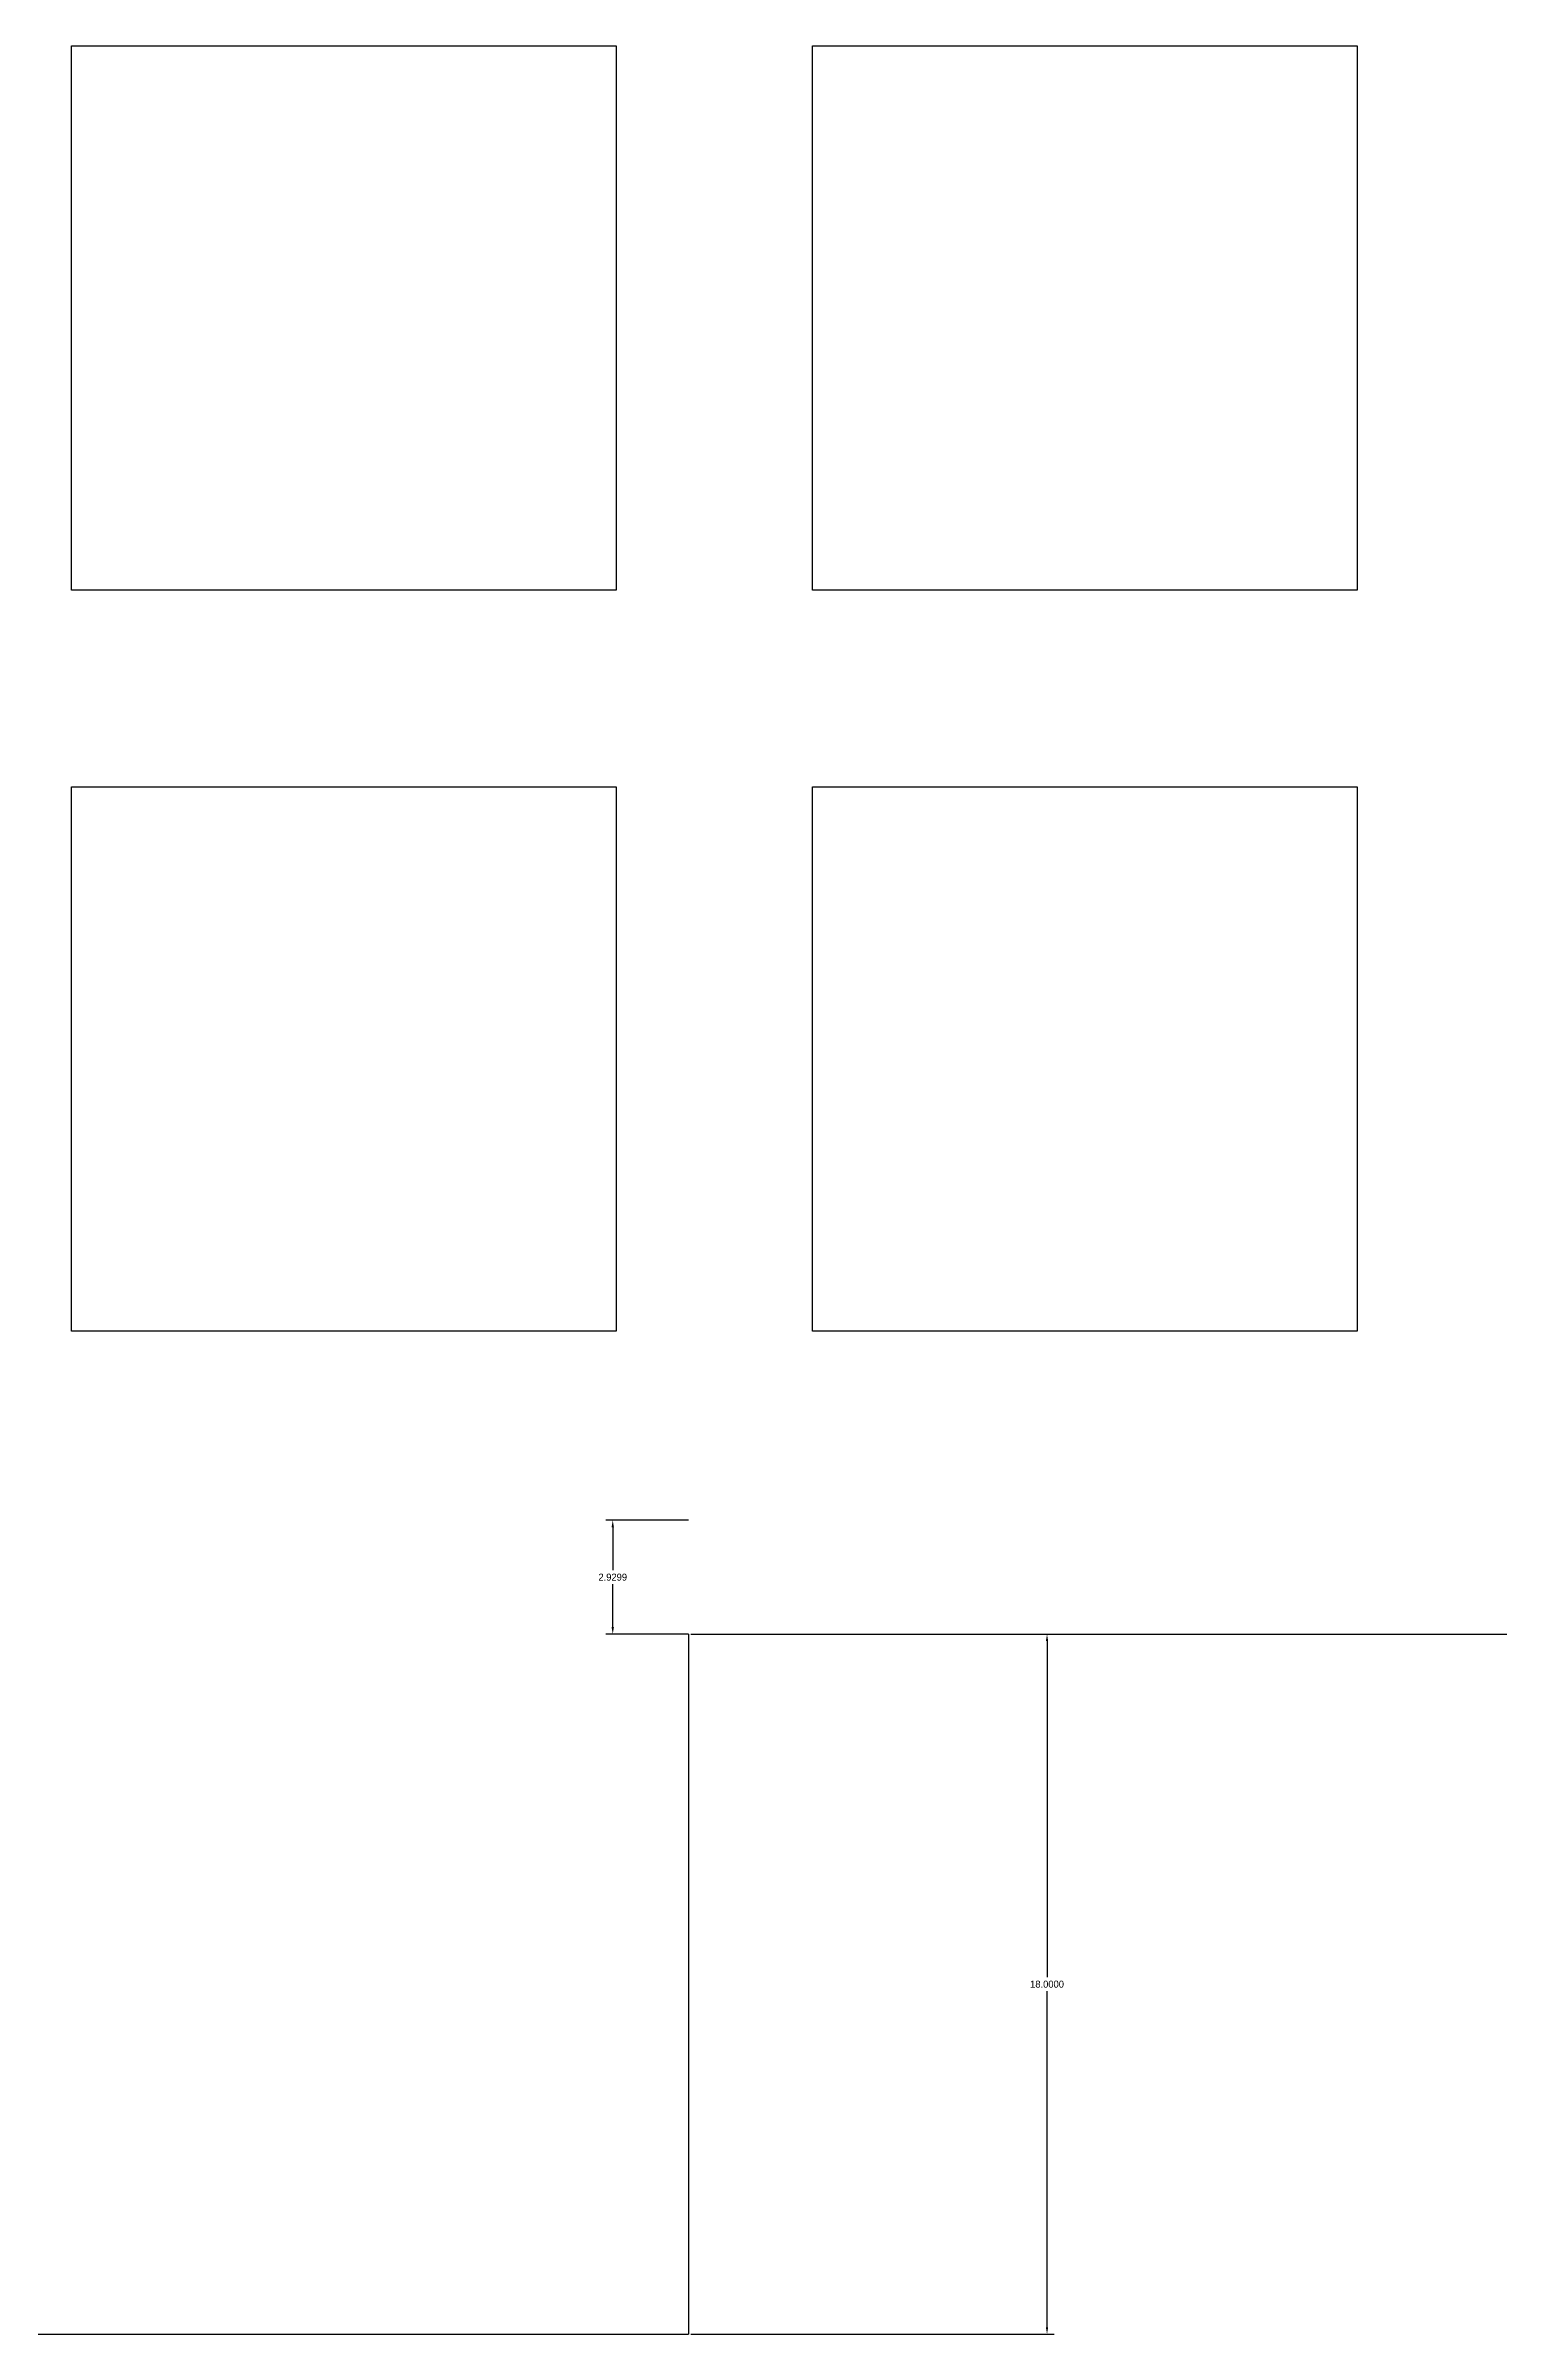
# Model space of a CAD drawing. Extents: x -16 to 223, y 168 to 377.
# Drawn here: x 12.9 to 50.2, y 245.5 to 304.3 of the extents above; entities that cross this region are included whole.
import ezdxf

# ---------------------------------------------------------------- set-up
doc = ezdxf.new("R2010")
doc.units = 0
doc.header["$MEASUREMENT"] = 0
doc.dimstyles.get("Standard").update_dxf_attribs({"dimtxt": 0.18, "dimasz": 0.18, "dimexe": 0.18, "dimexo": 0.0625, "dimgap": 0.09, "dimtad": 0, "dimtih": 1, "dimtoh": 1, "dimdec": 4, "dimzin": 0, "dimdsep": 46, "dimtxsty": 'Standard', "dimcen": 0.09, "dimadec": 0, "dimazin": 0, "dimtfac": 1, "dimtdec": 4, "dimtofl": 0, "dimtmove": 0, "dimatfit": 3, "dimfxl": 1, "dimtolj": 1, "dimtzin": 0, "dimarcsym": 0})

# ---------------------------------------------------------------- blocks, each defined once
blk = doc.blocks.new('*D24')
at = {"color": 0, "linetype": 'Continuous', "lineweight": -2, "transparency": 16777216}
for p, q in [((29.387, 266.391), (27.258, 266.391)), ((27.438, 266.211), (27.438, 265.106)), ((27.438, 263.641), (27.438, 264.746)), ((29.387, 263.461), (27.258, 263.461))]:
    blk.add_line(p, q, dxfattribs=at)
at = {"color": 0, "linetype": 'Continuous', "transparency": 16777216}
for points in [[(27.408, 266.211), (27.468, 266.211), (27.438, 266.391)], [(27.408, 263.641), (27.468, 263.641), (27.438, 263.461)]]:
    blk.add_solid(points, dxfattribs=at)
at = {"layer": 'Defpoints', "color": 0, "linetype": 'Continuous', "transparency": 16777216}
for p in [(27.438, 266.391), (29.449, 266.391), (29.449, 263.461)]:
    blk.add_point(p, dxfattribs=at)
at = {"color": 0, "linetype": 'Continuous', "transparency": 16777216, "insert": (27.438, 264.926), "char_height": 0.18, "attachment_point": 5}
blk.add_mtext('\\A1;2.9299', dxfattribs=at)
blk = doc.blocks.new('*D25')
at = {"color": 0, "linetype": 'Continuous', "lineweight": -2, "transparency": 16777216}
for p, q in [((29.512, 263.461), (38.782, 263.461)), ((38.602, 263.281), (38.602, 254.641)), ((38.602, 245.641), (38.602, 254.281)), ((29.449, 245.461), (38.782, 245.461))]:
    blk.add_line(p, q, dxfattribs=at)
at = {"color": 0, "linetype": 'Continuous', "transparency": 16777216}
for points in [[(38.572, 263.281), (38.632, 263.281), (38.602, 263.461)], [(38.572, 245.641), (38.632, 245.641), (38.602, 245.461)]]:
    blk.add_solid(points, dxfattribs=at)
at = {"layer": 'Defpoints', "color": 0, "linetype": 'Continuous', "transparency": 16777216}
for p in [(29.449, 263.461), (29.387, 245.461), (38.602, 245.461)]:
    blk.add_point(p, dxfattribs=at)
at = {"color": 0, "linetype": 'Continuous', "transparency": 16777216, "insert": (38.602, 254.461), "char_height": 0.18, "attachment_point": 5}
blk.add_mtext('\\A1;18.0000', dxfattribs=at)

msp = doc.modelspace()

# ---------------------------------------------------------------- linework, layer by layer
at = {"color": 0}
for p, q in [((13.52365, 304.3006), (27.52295, 304.3006)), ((13.52365, 290.3012), (13.52365, 304.3006)), ((27.52295, 304.3006), (27.52295, 290.3012)), ((32.57365, 304.3006), (46.57295, 304.3006)), ((32.57365, 290.3012), (32.57365, 304.3006)), ((46.57295, 304.3006), (46.57295, 290.3012)), ((27.52295, 290.3012), (13.52365, 290.3012)), ((46.57295, 290.3012), (32.57365, 290.3012)), ((13.52365, 285.2507), (27.52295, 285.2507)), ((13.52365, 271.25117), (13.52365, 285.2507)), ((27.52295, 285.2507), (27.52295, 271.25117)), ((32.57365, 285.2507), (46.57295, 285.2507)), ((32.57365, 271.25117), (32.57365, 285.2507)), ((46.57295, 285.2507), (46.57295, 271.25117)), ((27.52295, 271.25117), (13.52365, 271.25117)), ((46.57295, 271.25117), (32.57365, 271.25117))]:
    msp.add_line(p, q, dxfattribs=at)
at = {"linetype": 'Continuous'}
for p, q in [((29.38653, 263.46073), (29.38653, 245.46073)), ((29.44903, 263.46073), (183.04895, 263.46073)), ((-10.55097, 245.46073), (29.38653, 245.46073))]:
    msp.add_line(p, q, dxfattribs=at)

# ---------------------------------------------------------------- dimensions: what is measured, and where the dimension line sits
dim = msp.add_aligned_dim(p1=(29.44903, 263.46073), p2=(29.44903, 266.39063), distance=2.01134, dimstyle='Standard', dxfattribs=at)
dim.commit()
dim.dimension.update_dxf_attribs({"geometry": '*D24', "text_midpoint": (27.43769, 264.92568)})
dim = msp.add_linear_dim(base=(38.60221, 245.46073), p1=(29.44903, 263.46073), p2=(29.38653, 245.46073), angle=90, dimstyle='Standard', dxfattribs=at)
dim.commit()
dim.dimension.update_dxf_attribs({"geometry": '*D25', "text_midpoint": (38.60221, 254.46073)})

doc.saveas('drawing.dxf')
